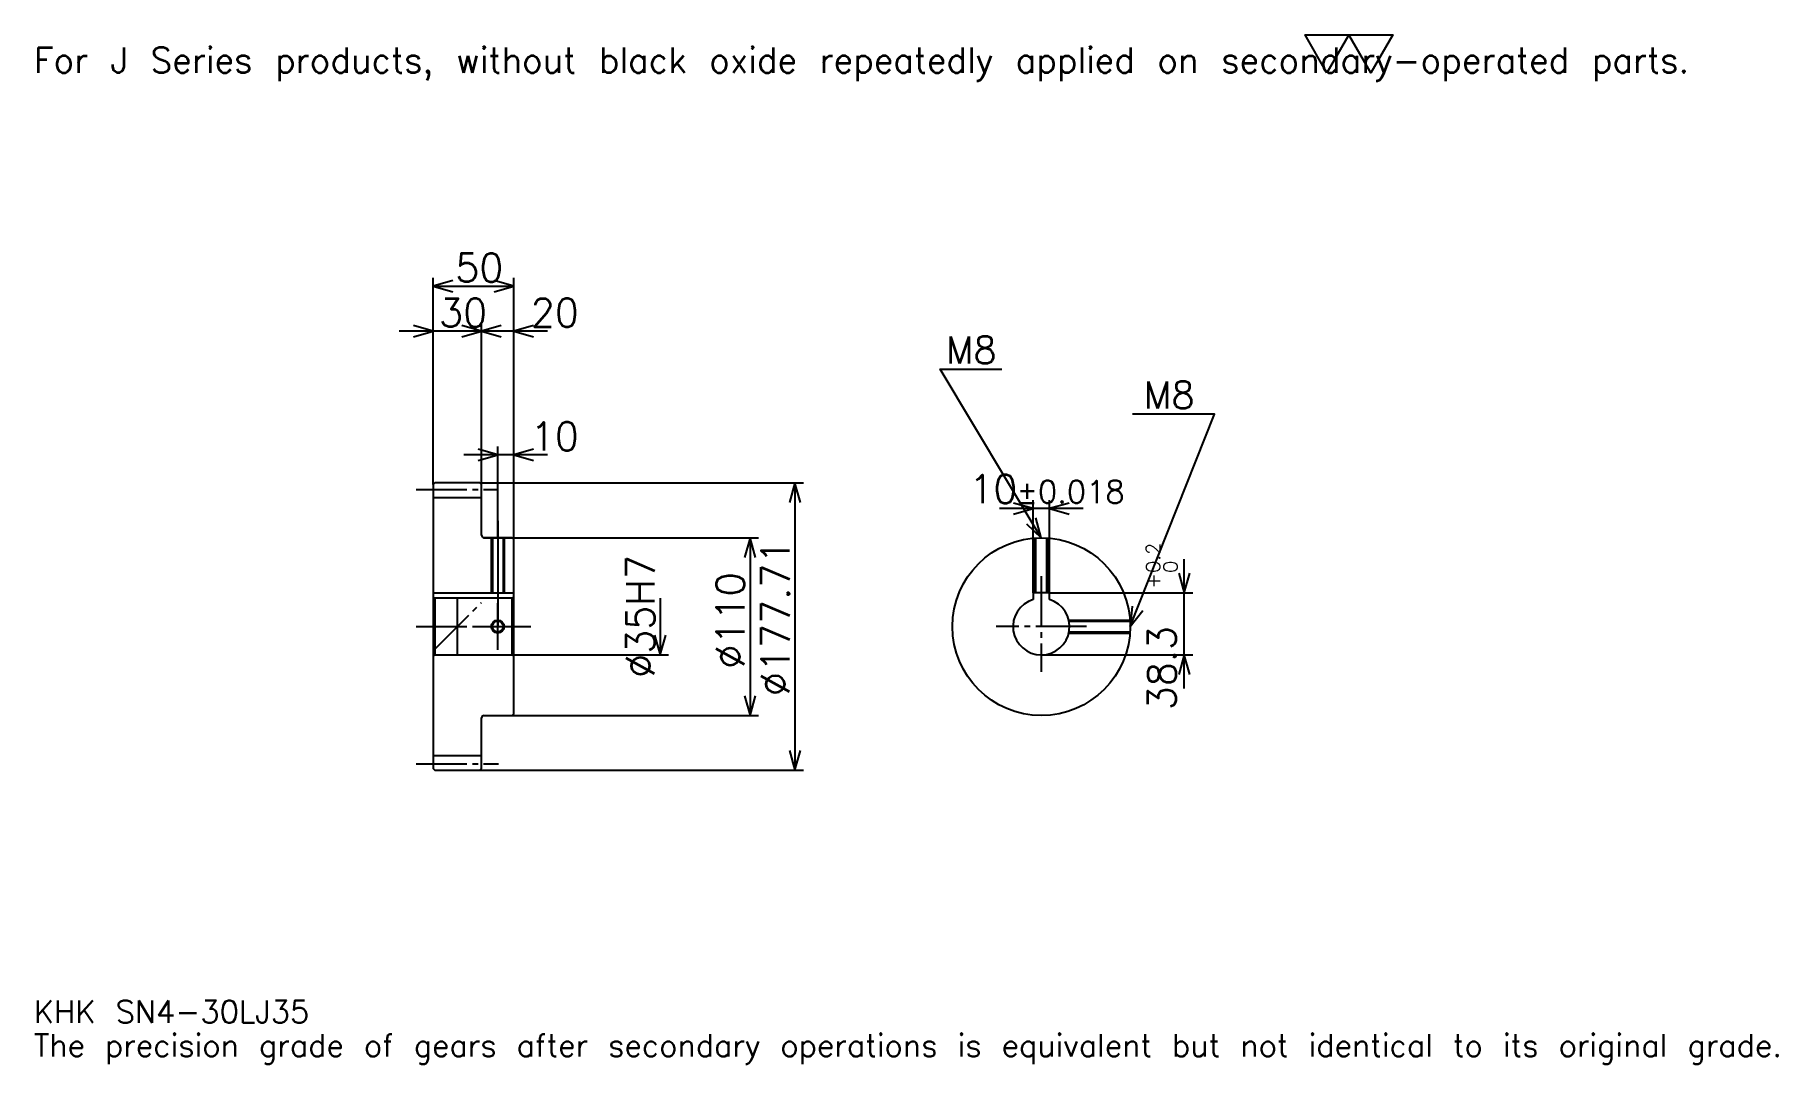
# Model space of a CAD drawing. Extents: x 35 to 1114, y 13 to 650.
import ezdxf

# ---------------------------------------------------------------- set-up
doc = ezdxf.new("R2010")
doc.units = 0
doc.linetypes.add('DASHDOT', pattern=[41.739131, 31.304348, -3.478261, 3.478261, -3.478261])
doc.layers.get('0').update_dxf_attribs({"linetype": 'CONTINUOUS'})
doc.layers.add('DASHDOT', color=6, linetype='DASHDOT')
doc.styles.add('KANJI', font='TXT', dxfattribs={"bigfont": 'BIGFONT'})

msp = doc.modelspace()

# ---------------------------------------------------------------- linework, layer by layer
at = {"color": 5}
for p, q in [((281.739136, 372.331055), (281.739136, 499.287598)), ((331.739136, 372.331055), (331.739136, 499.287598)), ((281.739136, 494.07019), (331.739136, 494.07019)), ((332.608704, 466.24411), (260.869568, 466.24411)), ((352.608704, 466.24411), (290.869568, 466.24411)), ((311.739136, 372.331055), (311.739136, 471.461487)), ((352.608704, 389.722382), (300.869568, 389.722382)), ((321.739136, 372.331055), (321.739136, 394.939758)), ((281.739136, 371.331055), (281.739136, 372.331055)), ((310.739136, 372.331055), (331.739136, 372.331055)), ((311.739136, 371.331055), (311.739136, 372.331055)), ((321.739136, 338.478271), (321.739136, 372.331055)), ((321.739136, 338.478271), (321.739136, 372.331055)), ((331.739136, 372.331055), (510.869568, 372.331055)), ((331.739136, 337.478271), (331.739136, 372.331055)), ((505.652161, 372.331055), (505.652161, 194.625473)), ((683.913086, 356.452179), (632.17395, 356.452179)), ((653.043457, 304.278259), (653.043457, 361.669556)), ((663.043457, 304.278259), (663.043457, 361.669556)), ((313.239136, 338.478271), (331.739136, 338.478271)), ((331.739136, 338.478271), (483.043488, 338.478271)), ((477.826111, 338.478271), (477.826111, 228.478271)), ((746.521729, 245.108704), (746.521729, 325.147827)), ((663.043457, 304.278259), (751.739136, 304.278259)), ((422.17392, 300.978271), (422.17392, 265.978271)), ((331.739136, 265.978271), (427.391296, 265.978271)), ((658.043457, 265.978271), (751.739136, 265.978271)), ((313.239136, 228.478271), (331.739136, 228.478271)), ((331.739136, 228.478271), (483.043488, 228.478271)), ((310.739136, 194.625473), (331.739136, 194.625473)), ((331.739136, 194.625473), (510.869568, 194.625473))]:
    msp.add_line(p, q, dxfattribs=at)
at = {"color": 4}
for p, q in [((281.739136, 363.331055), (311.739136, 363.331055)), ((281.739136, 304.278259), (331.739136, 304.278259)), ((282.739136, 300.978271), (282.739136, 265.978271)), ((330.739136, 300.978271), (331.739136, 301.978271)), ((330.739136, 265.978271), (331.739136, 264.978271)), ((281.739136, 203.625473), (311.739136, 203.625473))]:
    msp.add_line(p, q, dxfattribs=at)
at = {"color": 7}
msp.add_line((296.739136, 300.869568), (296.739136, 266.086975), dxfattribs=at)
msp.add_lwpolyline([(834.782593, 626.086975), (821.217346, 649.600037), (875.478271, 649.600037), (861.913025, 626.086975), (848.347839, 649.600037), (834.782593, 626.086975)], dxfattribs=at)
at = {"color": 5}
for points in [[(293.913055, 497.548462), (281.739136, 494.07019), (293.913055, 490.591919)], [(319.565216, 490.591919), (331.739136, 494.07019), (319.565216, 497.548462)], [(269.565216, 462.765869), (281.739136, 466.24411), (269.565216, 469.722351)], [(299.565216, 462.765869), (311.739136, 466.24411), (299.565216, 469.722351)], [(323.913055, 469.722351), (311.739136, 466.24411), (323.913055, 462.765869)], [(343.913055, 469.722351), (331.739136, 466.24411), (343.913055, 462.765869)], [(658.043457, 338.478271), (595.434814, 442.826111), (633.695679, 442.826111)], [(713.043457, 283.478271), (765.217407, 415), (714.434814, 415)], [(309.565216, 386.24411), (321.739136, 389.722382), (309.565216, 393.200623)], [(343.913055, 393.200623), (331.739136, 389.722382), (343.913055, 386.24411)], [(509.130432, 360.157166), (505.652161, 372.331055), (502.17392, 360.157166)], [(640.869568, 352.973907), (653.043457, 356.452179), (640.869568, 359.93045)], [(675.217407, 359.93045), (663.043457, 356.452179), (675.217407, 352.973907)], [(648.797485, 347.127777), (658.043457, 338.478271), (654.762634, 350.706848)], [(481.304352, 326.304352), (477.826111, 338.478271), (474.347839, 326.304352)], [(743.043457, 316.452179), (746.521729, 304.278259), (750, 316.452179)], [(714.299316, 296.076904), (713.043457, 283.478271), (720.765625, 293.511749)], [(418.695679, 278.152191), (422.17392, 265.978271), (425.652161, 278.152191)], [(750, 253.804352), (746.521729, 265.978271), (743.043457, 253.804352)], [(474.347839, 240.652191), (477.826111, 228.478271), (481.304352, 240.652191)], [(502.17392, 206.799377), (505.652161, 194.625473), (509.130432, 206.799377)]]:
    msp.add_lwpolyline(points, dxfattribs=at)
at = {"color": 4}
for points in [[(311.739136, 339.978271), (311.739136, 371.331055), (310.739136, 372.331055), (282.739136, 372.331055), (281.739136, 371.331055), (281.739136, 264.978271)], [(313.239136, 228.478271), (330.739136, 228.478271), (331.739136, 229.478271), (331.739136, 337.478271), (330.739136, 338.478271), (313.239136, 338.478271)], [(317.739136, 338.478271), (317.739136, 304.278259)], [(318.414124, 338.478271), (318.414124, 304.278259)], [(325.064148, 338.478271), (325.064148, 304.278259)], [(325.739136, 338.478271), (325.739136, 304.278259)], [(654.043457, 304.278259), (654.043457, 338.332611)], [(654.718506, 304.278259), (654.718506, 338.377686)], [(661.36853, 304.278259), (661.36853, 338.377686)], [(662.043457, 304.278259), (662.043457, 338.332611)], [(663.043457, 300.248779), (663.043457, 304.278259), (653.043457, 304.278259), (653.043457, 300.248779)], [(281.739136, 264.978271), (282.739136, 265.978271), (330.739136, 265.978271), (330.739136, 300.978271), (282.739136, 300.978271), (281.739136, 301.978271)], [(675.0802, 287.478271), (712.897827, 287.478271)], [(675.224731, 286.803284), (712.942871, 286.803284)], [(675.0802, 279.478271), (712.897827, 279.478271)], [(675.224731, 280.153259), (712.942871, 280.153259)], [(281.739136, 264.978271), (281.739136, 195.625473), (282.739136, 194.625473), (310.739136, 194.625473), (311.739136, 195.625473), (311.739136, 226.978271)]]:
    msp.add_lwpolyline(points, dxfattribs=at)
for centre, radius in [((658.043457, 283.478271), 55), ((321.739136, 283.478271), 3.325)]:
    msp.add_circle(centre, radius, dxfattribs=at)
at = {"color": 7}
msp.add_circle((321.739136, 283.478271), 4, dxfattribs=at)
at = {"color": 4}
for centre, radius, start, end in [((313.239136, 339.978271), 1.5, 180, 270), ((658.043457, 283.478271), 17.5, 106.601549926, 73.398450074), ((313.239136, 226.978271), 1.5, 90, 180)]:
    msp.add_arc(centre, radius, start, end, dxfattribs=at)
at = {"layer": 'DASHDOT', "color": 7}
for p, q in [((271.304352, 368.331055), (322.17392, 368.331055)), ((321.739136, 338.478271), (321.739136, 283.478271)), ((658.043457, 314.713043), (658.043457, 255.543488)), ((281.739136, 268.478271), (311.739136, 298.478271)), ((271.304352, 283.478271), (342.17392, 283.478271)), ((685.978271, 283.478271), (630.108704, 283.478271)), ((271.304352, 198.625473), (322.17392, 198.625473))]:
    msp.add_line(p, q, dxfattribs=at)
for points in [[(321.739136, 348.913055), (321.739136, 293.843475)], [(321.739136, 269.043488), (321.739136, 297.913055)], [(307.304352, 283.478271), (336.17392, 283.478271)]]:
    msp.add_lwpolyline(points, dxfattribs=at)

# ---------------------------------------------------------------- texts
at = {"color": 7, "style": 'KANJI'}
for s, height, p in [('For J Series products, without black oxide repeatedly applied on secondary-operated parts.', 15.652174, (34.782608, 626.086975)), ('50', 17.391304, (295.434784, 496.852783)), ('30', 17.391304, (285.434784, 469.026733)), ('20', 17.391304, (342.17392, 469.026733)), ('M8', 16.695653, (598.913086, 446.304352)), ('M8', 16.695653, (721.391357, 418.478271)), ('10', 17.391304, (342.17392, 392.504974)), ('10', 17.391304, (613.44873, 359.93045)), ('%%p0.018', 13.913043, (642.837891, 359.93045)), ('KHK SN4-30LJ35', 13.913043, (34.782608, 38.260868)), ('The precision grade of gears after secondary operations is equivalent but not identical to its original grade.', 13.913043, (34.782608, 17.391304))]:
    msp.add_text(s, height=height, dxfattribs=at).set_placement(p)
for s, height, p in [('%%c35H7', 17.391304, (418.695679, 251.739136)), ('%%c177.71', 17.391304, (502.17392, 240.434799)), ('0.2', 8.695652, (731.565247, 316.725006)), ('%%c110', 17.391304, (474.347839, 257.391296)), ('+', 8.695652, (731.565247, 306.98587)), ('0', 8.695652, (742.347839, 316.725006)), ('38.3', 17.391304, (741.304382, 231.709427))]:
    msp.add_text(s, height=height, rotation=90, dxfattribs=at).set_placement(p)

doc.saveas('drawing.dxf')
